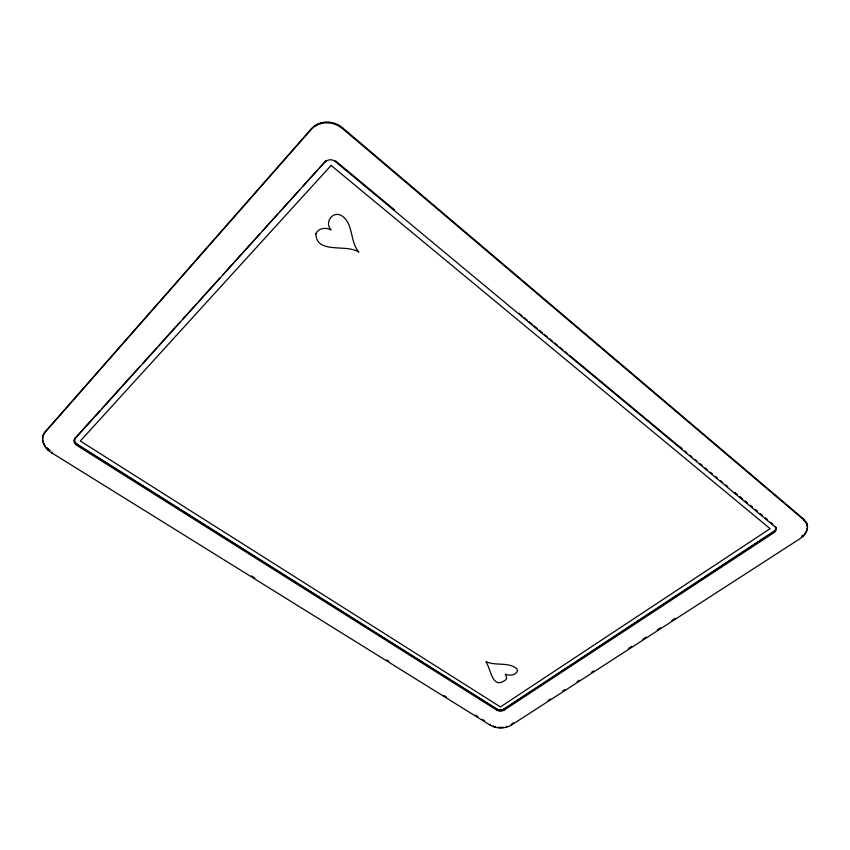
<?xml version="1.0" encoding="UTF-8"?>
<svg xmlns="http://www.w3.org/2000/svg" width="850" height="850" viewBox="0 0 850 850"><rect width="100%" height="100%" fill="white"/><g stroke="black" fill="none" stroke-linecap="round" stroke-linejoin="round"><path stroke-width="1.27" d="M806.682 523.334C809.285 529.231 805.184 535.543 800.169 538.581L511.392 725.093C505.027 728.875 496.612 728.854 490.206 725.178L51.68 452.816C44.412 448.959 39.079 438.579 45.39 431.556L311.174 128.966C319.101 119.903 333.88 120.169 342.635 127.861L803.643 519.084L806.969 524.237L805.959 521.794M806.236 522.697L803.919 519.977L342.476 128.552L342.635 127.861M335.314 161.542L335.442 160.788L394.591 209.95M342.476 128.552L337.493 125.279L337.652 124.589M325.465 161.84A7.076 6.449 25.3 0 1 335.283 161.511L774.977 526.777A5.801 4.069 -12.3 0 1 773.904 532.674L503.891 710.26A4.824 3.113 0.4 0 1 497.069 710.292L76.829 445.389A6.035 4.346 20.7 0 1 74.832 438.897L325.635 161.117M337.493 125.279L334.73 124.121L334.9 123.431M43.127 435.487L44.986 432.406L310.973 129.657C316.147 123.887 324.392 121.614 331.861 123.303L332.042 122.613M328.939 122.846L329.109 122.156M325.996 122.772L326.177 122.081M323.106 123.059L323.287 122.368M320.301 123.718L320.493 123.016M317.645 124.727L317.836 124.026M43.531 434.637L42.659 437.208M315.18 126.066L315.371 125.375M310.973 129.657L311.174 128.966M76.829 445.389L77.297 444.327A6.035 4.346 20.8 0 1 75.299 437.835L74.832 438.897M51.68 452.816L52.062 451.966M47.887 449.916L48.28 449.066L46.697 447.408L46.304 448.258M44.976 446.494L45.369 445.644M43.903 444.656L44.306 443.806M43.127 442.786L43.531 441.936M42.659 440.895L43.063 440.045M44.986 432.406L45.39 431.556M42.5 439.025L42.904 438.175M83.194 429.218L75.204 438.047A6.035 4.346 20.8 0 0 77.201 444.539L497.069 709.389A4.824 3.113 0.4 0 0 503.869 709.346L773.649 531.771A5.801 4.069 -12.3 0 0 775.859 527.733M83.289 429.006L100.066 410.561M101.841 408.595L123.154 385.018M123.239 384.816L140.038 366.361M142.694 363.418L156.91 347.703M158.684 345.737L163.126 340.829M163.2 340.627L179.998 322.171M182.665 319.228L196.871 303.514M198.645 301.548L203.086 296.639M203.15 296.448L219.959 277.982M222.626 275.039L259.919 233.792M262.639 230.658L277.684 214.147M279.459 212.181L299.891 189.603M302.6 186.469L317.645 169.958M319.419 167.992L325.688 160.937M801.593 536.308L803.282 534.947L803.558 535.851M77.297 444.327L497.059 709.155A4.824 3.124 0.4 0 0 503.869 709.123L773.585 531.548A5.801 4.069 -12.3 0 0 775.402 526.511M513.602 722.744L511.371 724.179L511.392 725.093M548.133 700.421L550.364 698.976M562.615 691.061L564.846 689.616M577.097 681.7L579.328 680.255M591.579 672.339L593.81 670.894M628.341 648.571L631.688 646.414M642.823 639.211L646.17 637.054M657.305 629.85L660.652 627.693M671.787 620.489L675.134 618.332M331.861 123.303L334.73 124.121M251.419 575.864L254.798 577.968M386.58 659.866L388.832 661.268M444.019 695.576L446.271 696.968M475.564 715.169L477.817 716.571M482.322 719.376L484.574 720.768M48.28 449.066L50.171 450.511M679.681 446.707L681.721 448.407M684.792 450.957L686.832 452.646M689.892 455.196L691.942 456.896M695.003 459.446L697.043 461.136M700.102 463.686L702.153 465.386M705.213 467.936L707.253 469.625M710.324 472.175L712.364 473.875M715.424 476.414L717.464 478.114M720.534 480.664L722.574 482.364M725.634 484.904L727.685 486.604M734.825 492.543L736.876 494.243M739.936 496.793L741.976 498.493M745.046 501.033L747.086 502.733M750.146 505.283L752.186 506.983M755.257 509.522L757.297 511.222M760.357 513.772L762.407 515.461M765.468 518.011L767.508 519.711M770.578 522.261L772.618 523.951M518.925 313.278L521.985 315.828M524.014 317.517L527.074 320.057M529.114 321.757L532.174 324.296M534.214 325.986L537.264 328.525M539.304 330.225L542.364 332.764M544.404 334.454L547.464 336.993M549.493 338.693L552.553 341.233M554.593 342.922L557.653 345.472M559.693 347.161L562.742 349.701M564.782 351.401L567.843 353.94M569.883 355.629L681.987 448.8M734.974 492.841L737.014 494.541M740.074 497.08L742.114 498.769M745.163 501.319L747.203 503.009M750.263 505.548L752.303 507.248M755.363 509.788L757.393 511.477M760.452 514.016L762.492 515.716M765.553 518.256L767.593 519.945M770.642 522.484L772.682 524.184M807.383 525.863L807.107 524.96L807.5 527.553M807.022 528.371L807.298 529.263M803.643 519.084L803.919 519.977M806.512 530.081L806.799 530.984M805.715 531.771L805.991 532.674M804.631 533.396L804.907 534.299M773.585 531.548L773.904 532.674M506.547 726.272L506.568 727.175M503.869 709.123L503.891 710.26M502.786 726.931L502.807 727.834M500.841 727.016L500.852 727.919M498.886 726.941L498.897 727.855M497.059 709.155L497.069 710.292M495.104 726.314L495.114 727.228M493.34 725.773L493.351 726.676M490.206 724.274L490.206 725.178M315.86 233.888C316.487 254.522 346.672 243.653 358.902 252.131C349.446 241.528 353.983 222.328 340.584 215.082C331.585 211.438 324.498 223.231 331.096 229.925C325.964 227.194 318.229 227.864 315.86 233.888M517.406 670.512L516.896 672.265C514.133 675.718 509.054 675.676 505.229 674.252L506.674 677.652L506.143 679.479C492.171 690.816 491.034 669.056 485.892 661.672C495.678 666.124 508.374 661.693 516.917 668.769L517.406 670.512M331.107 165.431L80.314 441.012L500.416 706.934L770.1 528.658L331.107 165.431"/></g></svg>
